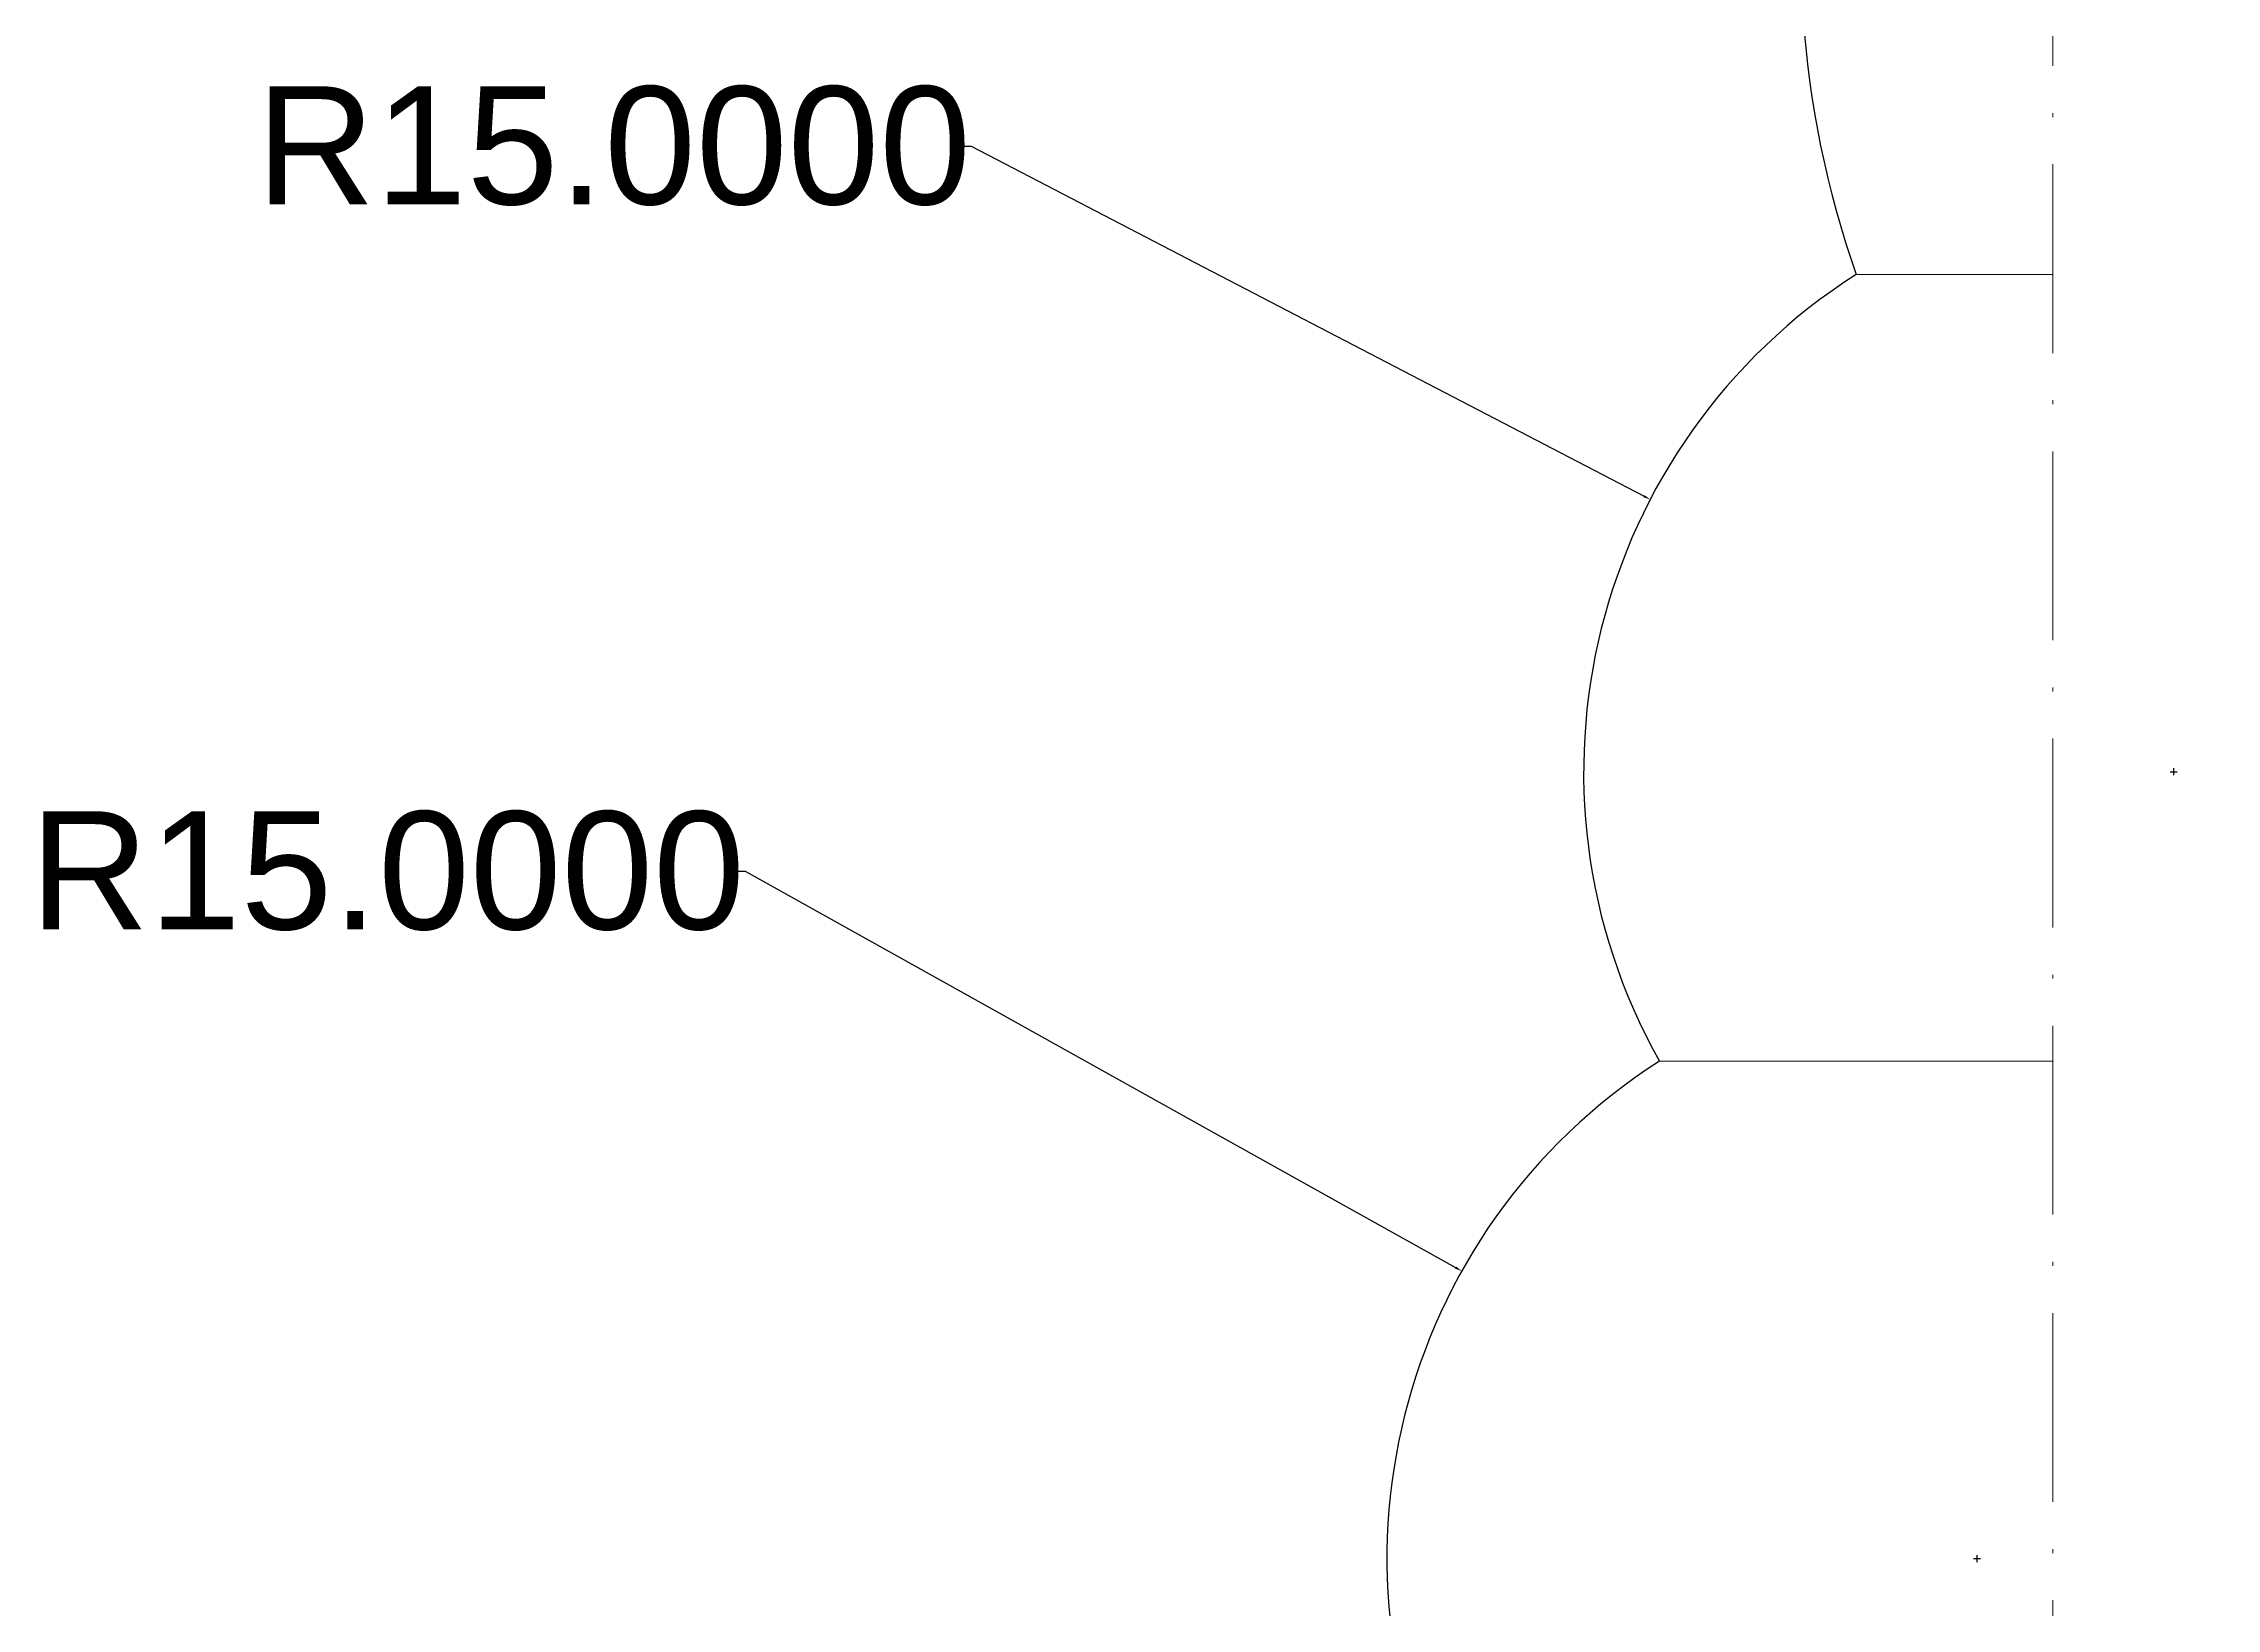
# Model space of a CAD drawing. Header units: centimetres. Extents: x -37 to 79, y -8 to 110.
# Drawn here: x -21.1 to 34.2, y 46.1 to 85.9 of the extents above; entities that cross this region are included whole.
import ezdxf

# ---------------------------------------------------------------- set-up
doc = ezdxf.new("R2010")
doc.units = ezdxf.units.CM
doc.linetypes.add('ACAD_ISO10W100', pattern=[18, 12, -3, 0, -3])
doc.layers.add('dimesiuni', color=111, linetype='Continuous', lineweight=15)
doc.layers.add('linii de ajutor', color=131, linetype='ACAD_ISO10W100', lineweight=20)
doc.layers.add('schita', color=7, linetype='Continuous')
doc.styles.get("Standard").update_dxf_attribs({"font": 'arial.ttf', "height": 3})
doc.dimstyles.get("Standard").update_dxf_attribs({"dimtxt": 0.18, "dimasz": 0.18, "dimexe": 0.18, "dimexo": 0.0625, "dimgap": 0.09, "dimtad": 0, "dimtih": 1, "dimtoh": 1, "dimdec": 4, "dimzin": 0, "dimdsep": 46, "dimtxsty": 'Standard', "dimcen": 0.09, "dimadec": 0, "dimazin": 0, "dimtfac": 1, "dimtdec": 4, "dimtofl": 0, "dimtmove": 0, "dimatfit": 3, "dimfxl": 1, "dimtolj": 1, "dimtzin": 0, "dimarcsym": 0})

# ---------------------------------------------------------------- blocks, each defined once
blk = doc.blocks.new('*D2')
at = {"layer": 'Defpoints', "color": 0, "transparency": 16777216}
for p in [(19.765, 74.279), (33.072, 67.357)]:
    blk.add_point(p, dxfattribs=at)
at = {"layer": 'dimesiuni', "color": 0, "lineweight": -2, "transparency": 16777216}
for p, q in [((2.323, 83.258), (2.503, 83.258)), ((2.503, 83.258), (19.605, 74.362)), ((33.072, 67.267), (33.072, 67.447)), ((32.982, 67.357), (33.162, 67.357))]:
    blk.add_line(p, q, dxfattribs=at)
at = {"layer": 'dimesiuni', "color": 0, "transparency": 16777216}
blk.add_solid([(19.619, 74.389), (19.591, 74.336), (19.765, 74.279)], dxfattribs=at)
at = {"layer": 'dimesiuni', "color": 0, "transparency": 16777216, "insert": (-6.59, 83.258), "char_height": 3, "attachment_point": 5}
blk.add_mtext('\\A1;R15.0000', dxfattribs=at)
blk = doc.blocks.new('*D3')
at = {"layer": 'Defpoints', "color": 0, "transparency": 16777216}
for p in [(14.973, 54.665), (28.072, 47.357)]:
    blk.add_point(p, dxfattribs=at)
at = {"layer": 'dimesiuni', "color": 0, "lineweight": -2, "transparency": 16777216}
for p, q in [((-3.425, 64.83), (-3.245, 64.83)), ((-3.245, 64.83), (14.816, 54.753)), ((27.982, 47.357), (28.162, 47.357)), ((28.072, 47.267), (28.072, 47.447))]:
    blk.add_line(p, q, dxfattribs=at)
at = {"layer": 'dimesiuni', "color": 0, "transparency": 16777216}
blk.add_solid([(14.83, 54.779), (14.801, 54.727), (14.973, 54.665)], dxfattribs=at)
at = {"layer": 'dimesiuni', "color": 0, "transparency": 16777216, "insert": (-12.338, 64.83), "char_height": 3, "attachment_point": 5}
blk.add_mtext('\\A1;R15.0000', dxfattribs=at)
blk = doc.blocks.new('*D7')
at = {"layer": 'Defpoints', "color": 0, "transparency": 16777216}
for p in [(30, 105), (70.051, 105), (30, 5)]:
    blk.add_point(p, dxfattribs=at)
at = {"layer": 'dimesiuni', "color": 0, "lineweight": -2, "transparency": 16777216}
for p, q in [((30.063, 105), (70.231, 105)), ((70.051, 104.82), (70.051, 56.622)), ((70.051, 5.18), (70.051, 53.378)), ((30.063, 5), (70.231, 5))]:
    blk.add_line(p, q, dxfattribs=at)
at = {"layer": 'dimesiuni', "color": 0, "transparency": 16777216}
for points in [[(70.021, 104.82), (70.081, 104.82), (70.051, 105)], [(70.021, 5.18), (70.081, 5.18), (70.051, 5)]]:
    blk.add_solid(points, dxfattribs=at)
at = {"layer": 'dimesiuni', "color": 0, "transparency": 16777216, "insert": (70.051, 55), "char_height": 3, "attachment_point": 5}
blk.add_mtext('\\A1;100.0000', dxfattribs=at)

msp = doc.modelspace()

# ---------------------------------------------------------------- linework, layer by layer
at = {"layer": 'linii de ajutor', "ltscale": 0.4}
msp.add_line((30, 5), (30, 105), dxfattribs=at)
at = {"layer": 'linii de ajutor'}
for p, q in [((30, 80), (25, 80)), ((30, 60), (20, 60))]:
    msp.add_line(p, q, dxfattribs=at)
at = {"layer": 'schita'}
for centre, radius, start, end in [((48.58818, 88.28236), 25, 138.032769, 199.347367), ((33.07188, 67.35703), 15, 122.556126, 209.371387), ((28.07188, 47.35703), 15, 122.556126, 209.371387)]:
    msp.add_arc(centre, radius, start, end, dxfattribs=at)

# ---------------------------------------------------------------- dimensions: what is measured, and where the dimension line sits
at = {"layer": 'dimesiuni'}
dim = msp.add_linear_dim(base=(70.05129, 105), p1=(30, 5), p2=(30, 105), angle=90, dimstyle='Standard', dxfattribs=at)
dim.commit()
dim.dimension.update_dxf_attribs({"geometry": '*D7', "text_midpoint": (70.05129, 55)})
for center, mpoint, picture, middle in [((33.07188, 67.35703), (19.76456, 74.27911), '*D2', (-6.5897, 83.25794)), ((28.07188, 47.35703), (14.97273, 54.6654), '*D3', (-12.33847, 64.82983))]:
    dim = msp.add_radius_dim(center=center, mpoint=mpoint, dimstyle='Standard', dxfattribs=at)
    dim.commit()
    dim.dimension.update_dxf_attribs({"geometry": picture, "text_midpoint": middle, "dimtype": 164})

doc.saveas('drawing.dxf')
